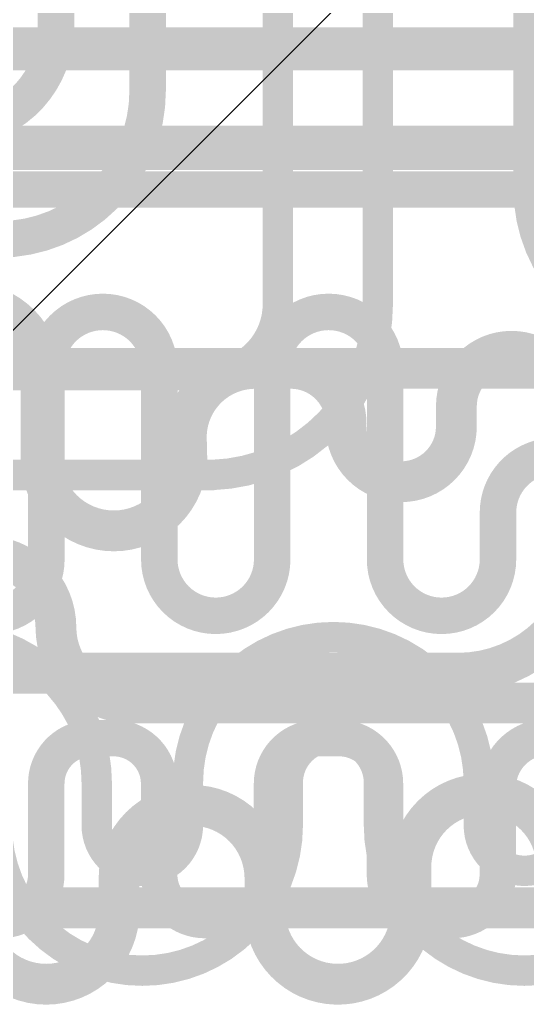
# Model space of a CAD drawing. Header units: inches. Extents: x -6 to 283, y -12 to 154.
# Drawn here: x 65.218 to 66.702, y 5.564 to 8.453 of the extents above; entities that cross this region are included whole.
import ezdxf

# ---------------------------------------------------------------- set-up
doc = ezdxf.new("R2010")
doc.units = ezdxf.units.IN
for name, color, linetype in [('Bottom Layer', 5, 'Continuous'), ('Signal L1', 76, 'Continuous'), ('Signal L2', 6, 'Continuous'), ('Top Layer', 1, 'Continuous')]:
    doc.layers.add(name, color=color, linetype=linetype)

msp = doc.modelspace()

# ---------------------------------------------------------------- linework, layer by layer
at = {"layer": 'Bottom Layer'}
for points in [[(64.4643, 7.9561, 0.1067, 0.1067, 0), (66.9433, 7.9561, 0.1067, 0.1067, 0)], [(65.2957, 7.4331, 0.1067, 0.1067, -1), (65.6259, 7.4331, 0.1067, 0.1067, 0)], [(65.9561, 7.4331, 0.1067, 0.1067, -1), (66.2863, 7.4331, 0.1067, 0.1067, 0)], [(65.2957, 6.8742, 0.1067, 0.1067, 0), (65.2957, 7.4331, 0.1067, 0.1067, 0)], [(65.6259, 6.8742, 0.1067, 0.1067, 0), (65.6259, 7.4331, 0.1067, 0.1067, 0)], [(65.9561, 6.8742, 0.1067, 0.1067, 0), (65.9561, 7.4331, 0.1067, 0.1067, 0)], [(66.2863, 6.8742, 0.1067, 0.1067, 0), (66.2863, 7.4331, 0.1067, 0.1067, 0)], [(66.6165, 7.0111, 0.1067, 0.1067, -0.414214), (66.7816, 7.1762, 0.1067, 0.1067, 0)], [(66.6165, 6.8742, 0.1067, 0.1067, 0), (66.6165, 7.0111, 0.1067, 0.1067, 0)], [(65.2957, 6.8742, 0.1067, 0.1067, -1), (64.9655, 6.8742, 0.1067, 0.1067, 0)], [(65.9561, 6.8742, 0.1067, 0.1067, -1), (65.6259, 6.8742, 0.1067, 0.1067, 0)], [(66.6165, 6.8742, 0.1067, 0.1067, -1), (66.2863, 6.8742, 0.1067, 0.1067, 0)], [(65.2953, 6.2183, 0.1067, 0.1067, -0.414214), (65.4283, 6.3513, 0.1067, 0.1067, 0)], [(65.4283, 6.3513, 0.1067, 0.1067, 0), (65.4924, 6.3513, 0.1067, 0.1067, 0)], [(65.4924, 6.3513, 0.1067, 0.1067, -0.414214), (65.6255, 6.2183, 0.1067, 0.1067, 0)], [(65.9557, 6.2183, 0.1067, 0.1067, -0.414214), (66.0887, 6.3513, 0.1067, 0.1067, 0)], [(66.0887, 6.3513, 0.1067, 0.1067, 0), (66.1528, 6.3513, 0.1067, 0.1067, 0)], [(66.1528, 6.3513, 0.1067, 0.1067, -0.414214), (66.2859, 6.2183, 0.1067, 0.1067, 0)], [(66.6161, 6.208, 0.1067, 0.1067, -0.414214), (66.7625, 6.3545, 0.1067, 0.1067, 0)], [(65.2953, 5.9523, 0.1067, 0.1067, 0), (65.2953, 6.2183, 0.1067, 0.1067, 0)], [(65.6255, 5.9523, 0.1067, 0.1067, 0), (65.6255, 6.2183, 0.1067, 0.1067, 0)], [(65.9557, 5.9523, 0.1067, 0.1067, 0), (65.9557, 6.2183, 0.1067, 0.1067, 0)], [(66.2859, 5.9523, 0.1067, 0.1067, 0), (66.2859, 6.2183, 0.1067, 0.1067, 0)], [(66.6161, 5.9523, 0.1067, 0.1067, 0), (66.6161, 6.208, 0.1067, 0.1067, 0)], [(65.2953, 5.9523, 0.1067, 0.1067, -0.414214), (65.1622, 5.8192, 0.1067, 0.1067, 0)], [(65.7585, 5.8192, 0.1067, 0.1067, -0.414214), (65.6255, 5.9523, 0.1067, 0.1067, 0)], [(65.9557, 5.9523, 0.1067, 0.1067, -0.414214), (65.8226, 5.8192, 0.1067, 0.1067, 0)], [(66.4189, 5.8192, 0.1067, 0.1067, -0.414214), (66.2859, 5.9523, 0.1067, 0.1067, 0)], [(66.6161, 5.9523, 0.1067, 0.1067, -0.414214), (66.483, 5.8192, 0.1067, 0.1067, 0)], [(65.7585, 5.8192, 0.1067, 0.1067, 0), (65.8226, 5.8192, 0.1067, 0.1067, 0)], [(66.4189, 5.8192, 0.1067, 0.1067, 0), (66.483, 5.8192, 0.1067, 0.1067, 0)]]:
    msp.add_lwpolyline(points, format="xyseb", dxfattribs=at)
for points in [[(65.269, 7.4331, 0.0533, 0.0533, 1), (65.3224, 7.4331, 0.0533, 0.0533, 1)], [(65.269, 7.4331, 0.0533, 0.0533, 1), (65.3224, 7.4331, 0.0533, 0.0533, 1)], [(65.5992, 7.4331, 0.0533, 0.0533, 1), (65.6526, 7.4331, 0.0533, 0.0533, 1)], [(65.5992, 7.4331, 0.0533, 0.0533, 1), (65.6526, 7.4331, 0.0533, 0.0533, 1)], [(65.9294, 7.4331, 0.0533, 0.0533, 1), (65.9828, 7.4331, 0.0533, 0.0533, 1)], [(65.9294, 7.4331, 0.0533, 0.0533, 1), (65.9828, 7.4331, 0.0533, 0.0533, 1)], [(66.2596, 7.4331, 0.0533, 0.0533, 1), (66.313, 7.4331, 0.0533, 0.0533, 1)], [(66.2596, 7.4331, 0.0533, 0.0533, 1), (66.313, 7.4331, 0.0533, 0.0533, 1)], [(66.5898, 7.0111, 0.0533, 0.0533, 1), (66.6432, 7.0111, 0.0533, 0.0533, 1)], [(66.5898, 7.0111, 0.0533, 0.0533, 1), (66.6432, 7.0111, 0.0533, 0.0533, 1)], [(65.269, 6.8742, 0.0533, 0.0533, 1), (65.3224, 6.8742, 0.0533, 0.0533, 1)], [(65.269, 6.8742, 0.0533, 0.0533, 1), (65.3224, 6.8742, 0.0533, 0.0533, 1)], [(65.5992, 6.8742, 0.0533, 0.0533, 1), (65.6526, 6.8742, 0.0533, 0.0533, 1)], [(65.5992, 6.8742, 0.0533, 0.0533, 1), (65.6526, 6.8742, 0.0533, 0.0533, 1)], [(65.9294, 6.8742, 0.0533, 0.0533, 1), (65.9828, 6.8742, 0.0533, 0.0533, 1)], [(65.9294, 6.8742, 0.0533, 0.0533, 1), (65.9828, 6.8742, 0.0533, 0.0533, 1)], [(66.2596, 6.8742, 0.0533, 0.0533, 1), (66.313, 6.8742, 0.0533, 0.0533, 1)], [(66.2596, 6.8742, 0.0533, 0.0533, 1), (66.313, 6.8742, 0.0533, 0.0533, 1)], [(66.5898, 6.8742, 0.0533, 0.0533, 1), (66.6432, 6.8742, 0.0533, 0.0533, 1)], [(66.5898, 6.8742, 0.0533, 0.0533, 1), (66.6432, 6.8742, 0.0533, 0.0533, 1)], [(65.4016, 6.3513, 0.0533, 0.0533, 1), (65.4549, 6.3513, 0.0533, 0.0533, 1)], [(65.4016, 6.3513, 0.0533, 0.0533, 1), (65.4549, 6.3513, 0.0533, 0.0533, 1)], [(65.4658, 6.3513, 0.0533, 0.0533, 1), (65.5191, 6.3513, 0.0533, 0.0533, 1)], [(65.4658, 6.3513, 0.0533, 0.0533, 1), (65.5191, 6.3513, 0.0533, 0.0533, 1)], [(66.062, 6.3513, 0.0533, 0.0533, 1), (66.1153, 6.3513, 0.0533, 0.0533, 1)], [(66.062, 6.3513, 0.0533, 0.0533, 1), (66.1153, 6.3513, 0.0533, 0.0533, 1)], [(66.1262, 6.3513, 0.0533, 0.0533, 1), (66.1795, 6.3513, 0.0533, 0.0533, 1)], [(66.1262, 6.3513, 0.0533, 0.0533, 1), (66.1795, 6.3513, 0.0533, 0.0533, 1)], [(65.2686, 6.2183, 0.0533, 0.0533, 1), (65.3219, 6.2183, 0.0533, 0.0533, 1)], [(65.2686, 6.2183, 0.0533, 0.0533, 1), (65.3219, 6.2183, 0.0533, 0.0533, 1)], [(65.5988, 6.2183, 0.0533, 0.0533, 1), (65.6521, 6.2183, 0.0533, 0.0533, 1)], [(65.5988, 6.2183, 0.0533, 0.0533, 1), (65.6521, 6.2183, 0.0533, 0.0533, 1)], [(65.929, 6.2183, 0.0533, 0.0533, 1), (65.9823, 6.2183, 0.0533, 0.0533, 1)], [(65.929, 6.2183, 0.0533, 0.0533, 1), (65.9823, 6.2183, 0.0533, 0.0533, 1)], [(66.2592, 6.2183, 0.0533, 0.0533, 1), (66.3125, 6.2183, 0.0533, 0.0533, 1)], [(66.2592, 6.2183, 0.0533, 0.0533, 1), (66.3125, 6.2183, 0.0533, 0.0533, 1)], [(66.5894, 6.208, 0.0533, 0.0533, 1), (66.6427, 6.208, 0.0533, 0.0533, 1)], [(66.5894, 6.208, 0.0533, 0.0533, 1), (66.6427, 6.208, 0.0533, 0.0533, 1)], [(65.2686, 5.9523, 0.0533, 0.0533, 1), (65.3219, 5.9523, 0.0533, 0.0533, 1)], [(65.2686, 5.9523, 0.0533, 0.0533, 1), (65.3219, 5.9523, 0.0533, 0.0533, 1)], [(65.5988, 5.9523, 0.0533, 0.0533, 1), (65.6521, 5.9523, 0.0533, 0.0533, 1)], [(65.5988, 5.9523, 0.0533, 0.0533, 1), (65.6521, 5.9523, 0.0533, 0.0533, 1)], [(65.929, 5.9523, 0.0533, 0.0533, 1), (65.9823, 5.9523, 0.0533, 0.0533, 1)], [(65.929, 5.9523, 0.0533, 0.0533, 1), (65.9823, 5.9523, 0.0533, 0.0533, 1)], [(66.2592, 5.9523, 0.0533, 0.0533, 1), (66.3125, 5.9523, 0.0533, 0.0533, 1)], [(66.2592, 5.9523, 0.0533, 0.0533, 1), (66.3125, 5.9523, 0.0533, 0.0533, 1)], [(66.5894, 5.9523, 0.0533, 0.0533, 1), (66.6427, 5.9523, 0.0533, 0.0533, 1)], [(66.5894, 5.9523, 0.0533, 0.0533, 1), (66.6427, 5.9523, 0.0533, 0.0533, 1)], [(65.7318, 5.8192, 0.0533, 0.0533, 1), (65.7851, 5.8192, 0.0533, 0.0533, 1)], [(65.7318, 5.8192, 0.0533, 0.0533, 1), (65.7851, 5.8192, 0.0533, 0.0533, 1)], [(65.796, 5.8192, 0.0533, 0.0533, 1), (65.8493, 5.8192, 0.0533, 0.0533, 1)], [(65.796, 5.8192, 0.0533, 0.0533, 1), (65.8493, 5.8192, 0.0533, 0.0533, 1)], [(66.3922, 5.8192, 0.0533, 0.0533, 1), (66.4455, 5.8192, 0.0533, 0.0533, 1)], [(66.3922, 5.8192, 0.0533, 0.0533, 1), (66.4455, 5.8192, 0.0533, 0.0533, 1)], [(66.4564, 5.8192, 0.0533, 0.0533, 1), (66.5097, 5.8192, 0.0533, 0.0533, 1)], [(66.4564, 5.8192, 0.0533, 0.0533, 1), (66.5097, 5.8192, 0.0533, 0.0533, 1)]]:
    msp.add_lwpolyline(points, format="xyseb", close=True, dxfattribs=at)
at = {"layer": 'Signal L1'}
for points in [[(64.0148, 8.3714, 0.1194, 0.1194, 0), (73.6846, 8.3714, 0.1194, 0.1194, 0)], [(63.0155, 8.0833, 0.1194, 0.1194, 0), (69.0091, 8.0833, 0.1194, 0.1194, 0)], [(64.853, 7.4114, 0.1194, 0.1194, -1), (65.2797, 7.4114, 0.1194, 0.1194, 0)], [(65.705, 7.224, 0.1194, 0.1194, -0.425098), (65.9065, 7.4331, 0.1194, 0.1194, 0)], [(65.9065, 7.4331, 0.1194, 0.1194, 0), (69.1518, 7.4331, 0.1194, 0.1194, 0)], [(65.2797, 7.1709, 0.1194, 0.1194, 0), (65.2797, 7.4114, 0.1194, 0.1194, 0)], [(65.705, 7.224, 0.1194, 0.1194, 0), (65.7052, 7.2199, 0.1194, 0.1194, 0)], [(65.7052, 7.2199, 0.1194, 0.1194, 0), (65.7064, 7.1709, 0.1194, 0.1194, 0)], [(65.7064, 7.1709, 0.1194, 0.1194, -1), (65.2797, 7.1709, 0.1194, 0.1194, 0)], [(66.7687, 6.6526, 0.1194, 0.1194, -0.198764), (66.4994, 6.5412, 0.1194, 0.1194, 0)], [(62.436, 6.5412, 0.1194, 0.1194, 0), (66.4994, 6.5412, 0.1194, 0.1194, 0)], [(66.3617, 5.9742, 0.1194, 0.1194, -1), (66.7885, 5.9742, 0.1194, 0.1194, 0)], [(65.5083, 5.9413, 0.1194, 0.1194, -1), (65.935, 5.9413, 0.1194, 0.1194, 0)], [(66.3614, 5.9739, 0.1194, 0.1194, 0), (66.3617, 5.9742, 0.1194, 0.1194, 0)], [(66.3614, 5.8323, 0.1194, 0.1194, 0), (66.3614, 5.9739, 0.1194, 0.1194, 0)], [(65.5083, 5.8447, 0.1194, 0.1194, 0), (65.5083, 5.9413, 0.1194, 0.1194, 0)], [(65.935, 5.8447, 0.1194, 0.1194, 0), (65.935, 5.9413, 0.1194, 0.1194, 0)], [(65.5083, 5.8447, 0.1194, 0.1194, -1), (65.0816, 5.8447, 0.1194, 0.1194, 0)], [(66.3614, 5.8323, 0.1194, 0.1194, -0.971338), (65.935, 5.8447, 0.1194, 0.1194, 0)], [(66.3614, 5.8323, 0.1194, 0.1194, 0), (66.3614, 5.8323, 0.1194, 0.1194, 0)]]:
    msp.add_lwpolyline(points, format="xyseb", dxfattribs=at)
for points in [[(65.8767, 7.4331, 0.0597, 0.0597, 1), (65.9364, 7.4331, 0.0597, 0.0597, 1)], [(65.8767, 7.4331, 0.0597, 0.0597, 1), (65.9364, 7.4331, 0.0597, 0.0597, 1)], [(65.2498, 7.4114, 0.0597, 0.0597, 1), (65.3095, 7.4114, 0.0597, 0.0597, 1)], [(65.2498, 7.4114, 0.0597, 0.0597, 1), (65.3095, 7.4114, 0.0597, 0.0597, 1)], [(65.6752, 7.224, 0.0597, 0.0597, 1), (65.7349, 7.224, 0.0597, 0.0597, 1)], [(65.6752, 7.224, 0.0597, 0.0597, 1), (65.7349, 7.224, 0.0597, 0.0597, 1)], [(65.6753, 7.2199, 0.0597, 0.0597, 1), (65.735, 7.2199, 0.0597, 0.0597, 1)], [(65.6753, 7.2199, 0.0597, 0.0597, 1), (65.735, 7.2199, 0.0597, 0.0597, 1)], [(65.2498, 7.1709, 0.0597, 0.0597, 1), (65.3095, 7.1709, 0.0597, 0.0597, 1)], [(65.2498, 7.1709, 0.0597, 0.0597, 1), (65.3095, 7.1709, 0.0597, 0.0597, 1)], [(65.6766, 7.1709, 0.0597, 0.0597, 1), (65.7363, 7.1709, 0.0597, 0.0597, 1)], [(65.6766, 7.1709, 0.0597, 0.0597, 1), (65.7363, 7.1709, 0.0597, 0.0597, 1)], [(66.4696, 6.5412, 0.0597, 0.0597, 1), (66.5292, 6.5412, 0.0597, 0.0597, 1)], [(66.4696, 6.5412, 0.0597, 0.0597, 1), (66.5292, 6.5412, 0.0597, 0.0597, 1)], [(66.3315, 5.9739, 0.0597, 0.0597, 1), (66.3912, 5.9739, 0.0597, 0.0597, 1)], [(66.3315, 5.9739, 0.0597, 0.0597, 1), (66.3912, 5.9739, 0.0597, 0.0597, 1)], [(66.3319, 5.9742, 0.0597, 0.0597, 1), (66.3916, 5.9742, 0.0597, 0.0597, 1)], [(66.3319, 5.9742, 0.0597, 0.0597, 1), (66.3916, 5.9742, 0.0597, 0.0597, 1)], [(65.4785, 5.9413, 0.0597, 0.0597, 1), (65.5381, 5.9413, 0.0597, 0.0597, 1)], [(65.4785, 5.9413, 0.0597, 0.0597, 1), (65.5381, 5.9413, 0.0597, 0.0597, 1)], [(65.9052, 5.9413, 0.0597, 0.0597, 1), (65.9649, 5.9413, 0.0597, 0.0597, 1)], [(65.9052, 5.9413, 0.0597, 0.0597, 1), (65.9649, 5.9413, 0.0597, 0.0597, 1)], [(65.4785, 5.8447, 0.0597, 0.0597, 1), (65.5381, 5.8447, 0.0597, 0.0597, 1)], [(65.4785, 5.8447, 0.0597, 0.0597, 1), (65.5381, 5.8447, 0.0597, 0.0597, 1)], [(65.9052, 5.8447, 0.0597, 0.0597, 1), (65.9649, 5.8447, 0.0597, 0.0597, 1)], [(65.9052, 5.8447, 0.0597, 0.0597, 1), (65.9649, 5.8447, 0.0597, 0.0597, 1)], [(66.3315, 5.8323, 0.0597, 0.0597, 1), (66.3912, 5.8323, 0.0597, 0.0597, 1)], [(66.3315, 5.8323, 0.0597, 0.0597, 1), (66.3912, 5.8323, 0.0597, 0.0597, 1)], [(66.3315, 5.8323, 0.0597, 0.0597, 1), (66.3912, 5.8323, 0.0597, 0.0597, 1)], [(66.3315, 5.8323, 0.0597, 0.0597, 1), (66.3912, 5.8323, 0.0597, 0.0597, 1)]]:
    msp.add_lwpolyline(points, format="xyseb", close=True, dxfattribs=at)
at = {"layer": 'Signal L2'}
for points in [[(64.4797, 8.3649, 0.1194, 0.1194, 0), (78.6093, 8.3649, 0.1194, 0.1194, 0)], [(63.0717, 8.0734, 0.1194, 0.1194, 0), (77.8839, 8.0734, 0.1194, 0.1194, 0)], [(66.4948, 7.3217, 0.1194, 0.1194, -1), (66.8174, 7.3217, 0.1194, 0.1194, 0)], [(63.1718, 7.4331, 0.1194, 0.1194, 0), (65.6287, 7.4331, 0.1194, 0.1194, 0)], [(65.6287, 7.4331, 0.1194, 0.1194, 0), (66.0109, 7.4331, 0.1194, 0.1194, 0)], [(66.0109, 7.4331, 0.1194, 0.1194, -0.414214), (66.1722, 7.2718, 0.1194, 0.1194, 0)], [(66.4948, 7.2627, 0.1194, 0.1194, 0), (66.4948, 7.3217, 0.1194, 0.1194, 0)], [(66.1722, 7.2627, 0.1194, 0.1194, 0), (66.1722, 7.2718, 0.1194, 0.1194, 0)], [(66.4948, 7.2627, 0.1194, 0.1194, -1), (66.1722, 7.2627, 0.1194, 0.1194, 0)], [(64.9046, 6.6754, 0.1194, 0.1194, -0.997342), (65.3236, 6.675, 0.1194, 0.1194, 0)], [(65.3236, 6.675, 0.1194, 0.1194, 0), (65.3236, 6.6745, 0.1194, 0.1194, 0)], [(65.5446, 6.4543, 0.1194, 0.1194, -0.413029), (65.3236, 6.6745, 0.1194, 0.1194, 0)], [(65.5446, 6.4543, 0.1194, 0.1194, 0), (67.7514, 6.4543, 0.1194, 0.1194, 0)], [(61.2339, 5.8549, 0.1194, 0.1194, 0), (67.7881, 5.8549, 0.1194, 0.1194, 0)]]:
    msp.add_lwpolyline(points, format="xyseb", dxfattribs=at)
for points in [[(65.5988, 7.4331, 0.0597, 0.0597, 1), (65.6585, 7.4331, 0.0597, 0.0597, 1)], [(65.5988, 7.4331, 0.0597, 0.0597, 1), (65.6585, 7.4331, 0.0597, 0.0597, 1)], [(65.9811, 7.4331, 0.0597, 0.0597, 1), (66.0408, 7.4331, 0.0597, 0.0597, 1)], [(65.9811, 7.4331, 0.0597, 0.0597, 1), (66.0408, 7.4331, 0.0597, 0.0597, 1)], [(66.465, 7.3217, 0.0597, 0.0597, 1), (66.5247, 7.3217, 0.0597, 0.0597, 1)], [(66.465, 7.3217, 0.0597, 0.0597, 1), (66.5247, 7.3217, 0.0597, 0.0597, 1)], [(66.1424, 7.2718, 0.0597, 0.0597, 1), (66.2021, 7.2718, 0.0597, 0.0597, 1)], [(66.1424, 7.2718, 0.0597, 0.0597, 1), (66.2021, 7.2718, 0.0597, 0.0597, 1)], [(66.1424, 7.2627, 0.0597, 0.0597, 1), (66.2021, 7.2627, 0.0597, 0.0597, 1)], [(66.1424, 7.2627, 0.0597, 0.0597, 1), (66.2021, 7.2627, 0.0597, 0.0597, 1)], [(66.465, 7.2627, 0.0597, 0.0597, 1), (66.5247, 7.2627, 0.0597, 0.0597, 1)], [(66.465, 7.2627, 0.0597, 0.0597, 1), (66.5247, 7.2627, 0.0597, 0.0597, 1)], [(65.2937, 6.675, 0.0597, 0.0597, 1), (65.3534, 6.675, 0.0597, 0.0597, 1)], [(65.2937, 6.675, 0.0597, 0.0597, 1), (65.3534, 6.675, 0.0597, 0.0597, 1)], [(65.2937, 6.6745, 0.0597, 0.0597, 1), (65.3534, 6.6745, 0.0597, 0.0597, 1)], [(65.2937, 6.6745, 0.0597, 0.0597, 1), (65.3534, 6.6745, 0.0597, 0.0597, 1)], [(65.5148, 6.4543, 0.0597, 0.0597, 1), (65.5745, 6.4543, 0.0597, 0.0597, 1)], [(65.5148, 6.4543, 0.0597, 0.0597, 1), (65.5745, 6.4543, 0.0597, 0.0597, 1)]]:
    msp.add_lwpolyline(points, format="xyseb", close=True, dxfattribs=at)
at = {"layer": 'Top Layer'}
msp.add_line((66.3923, 8.7386), (54.1882, -3.4655), dxfattribs=at)
for points in [[(65.3236, 8.4311, 0.1067, 0.1067, 0), (65.3236, 9.4411, 0.1067, 0.1067, 0)], [(65.5918, 8.2448, 0.1067, 0.1067, 0), (65.5918, 9.2325, 0.1067, 0.1067, 0)], [(65.9728, 7.6207, 0.0889, 0.0889, 0), (65.9728, 8.8474, 0.0889, 0.0889, 0)], [(66.2649, 7.6207, 0.0889, 0.0889, 0), (66.2649, 8.8474, 0.0889, 0.0889, 0)], [(66.7061, 7.9592, 0.0889, 0.0889, 0), (66.7061, 8.852, 0.0889, 0.0889, 0)], [(65.3236, 8.4311, 0.1067, 0.1067, -0.414214), (65.027, 8.1345, 0.1067, 0.1067, 0)], [(65.5918, 8.2448, 0.1067, 0.1067, -0.198912), (65.4648, 7.9382, 0.1067, 0.1067, 0)], [(67.5951, 7.9592, 0.0889, 0.0889, -1), (66.7061, 7.9592, 0.0889, 0.0889, 0)], [(65.4648, 7.9382, 0.1067, 0.1067, -0.198912), (65.1558, 7.8102, 0.1067, 0.1067, 0)], [(65.9728, 7.6207, 0.0889, 0.0889, -0.414214), (65.7652, 7.4131, 0.0889, 0.0889, 0)], [(66.2649, 7.6207, 0.0889, 0.0889, -0.404199), (65.7823, 7.1213, 0.0889, 0.0889, 0)], [(64.0339, 7.4131, 0.0889, 0.0889, 0), (65.7652, 7.4131, 0.0889, 0.0889, 0)], [(63.8891, 7.121, 0.0889, 0.0889, 0), (65.7823, 7.121, 0.0889, 0.0889, 0)], [(65.0175, 6.6469, 0.0889, 0.0889, -0.414214), (65.4429, 6.2214, 0.0889, 0.0889, 0)], [(65.7096, 6.2214, 0.0889, 0.0889, -1), (66.5605, 6.2214, 0.0889, 0.0889, 0)], [(66.0017, 6.2214, 0.0889, 0.0889, -1), (66.2684, 6.2214, 0.0889, 0.0889, 0)], [(65.4429, 6.0965, 0.0889, 0.0889, 0), (65.4429, 6.2214, 0.0889, 0.0889, 0)], [(65.7096, 6.0965, 0.0889, 0.0889, 0), (65.7096, 6.2214, 0.0889, 0.0889, 0)], [(66.0017, 6.0965, 0.0889, 0.0889, 0), (66.0017, 6.2214, 0.0889, 0.0889, 0)], [(66.2684, 6.0965, 0.0889, 0.0889, 0), (66.2684, 6.2214, 0.0889, 0.0889, 0)], [(66.5605, 6.0965, 0.0889, 0.0889, 0), (66.5605, 6.2214, 0.0889, 0.0889, 0)], [(66.0017, 6.0965, 0.0889, 0.0889, -1), (65.1508, 6.0965, 0.0889, 0.0889, 0)], [(65.7096, 6.0965, 0.0889, 0.0889, -1), (65.4429, 6.0965, 0.0889, 0.0889, 0)], [(67.1193, 6.0965, 0.0889, 0.0889, -1), (66.2684, 6.0965, 0.0889, 0.0889, 0)], [(66.8272, 6.0965, 0.0889, 0.0889, -1), (66.5605, 6.0965, 0.0889, 0.0889, 0)]]:
    msp.add_lwpolyline(points, format="xyseb", dxfattribs=at)
for points in [[(65.297, 8.4311, 0.0533, 0.0533, 1), (65.3503, 8.4311, 0.0533, 0.0533, 1)], [(65.297, 8.4311, 0.0533, 0.0533, 1), (65.3503, 8.4311, 0.0533, 0.0533, 1)], [(65.5652, 8.2448, 0.0533, 0.0533, 1), (65.6185, 8.2448, 0.0533, 0.0533, 1)], [(65.5652, 8.2448, 0.0533, 0.0533, 1), (65.6185, 8.2448, 0.0533, 0.0533, 1)], [(66.6838, 7.9592, 0.0445, 0.0445, 1), (66.7283, 7.9592, 0.0445, 0.0445, 1)], [(66.6838, 7.9592, 0.0445, 0.0445, 1), (66.7283, 7.9592, 0.0445, 0.0445, 1)], [(65.4382, 7.9382, 0.0533, 0.0533, 1), (65.4915, 7.9382, 0.0533, 0.0533, 1)], [(65.4382, 7.9382, 0.0533, 0.0533, 1), (65.4915, 7.9382, 0.0533, 0.0533, 1)], [(65.9506, 7.6207, 0.0445, 0.0445, 1), (65.9951, 7.6207, 0.0445, 0.0445, 1)], [(65.9506, 7.6207, 0.0445, 0.0445, 1), (65.9951, 7.6207, 0.0445, 0.0445, 1)], [(66.2427, 7.6207, 0.0445, 0.0445, 1), (66.2872, 7.6207, 0.0445, 0.0445, 1)], [(66.2427, 7.6207, 0.0445, 0.0445, 1), (66.2872, 7.6207, 0.0445, 0.0445, 1)], [(65.743, 7.4131, 0.0445, 0.0445, 1), (65.7874, 7.4131, 0.0445, 0.0445, 1)], [(65.743, 7.4131, 0.0445, 0.0445, 1), (65.7874, 7.4131, 0.0445, 0.0445, 1)], [(65.7601, 7.1213, 0.0445, 0.0445, 1), (65.8046, 7.1213, 0.0445, 0.0445, 1)], [(65.7601, 7.121, 0.0445, 0.0445, 1), (65.8046, 7.121, 0.0445, 0.0445, 1)], [(65.4207, 6.2214, 0.0445, 0.0445, 1), (65.4652, 6.2214, 0.0445, 0.0445, 1)], [(65.4207, 6.2214, 0.0445, 0.0445, 1), (65.4652, 6.2214, 0.0445, 0.0445, 1)], [(65.6874, 6.2214, 0.0445, 0.0445, 1), (65.7319, 6.2214, 0.0445, 0.0445, 1)], [(65.6874, 6.2214, 0.0445, 0.0445, 1), (65.7319, 6.2214, 0.0445, 0.0445, 1)], [(65.9795, 6.2214, 0.0445, 0.0445, 1), (66.024, 6.2214, 0.0445, 0.0445, 1)], [(65.9795, 6.2214, 0.0445, 0.0445, 1), (66.024, 6.2214, 0.0445, 0.0445, 1)], [(66.2462, 6.2214, 0.0445, 0.0445, 1), (66.2907, 6.2214, 0.0445, 0.0445, 1)], [(66.2462, 6.2214, 0.0445, 0.0445, 1), (66.2907, 6.2214, 0.0445, 0.0445, 1)], [(66.5383, 6.2214, 0.0445, 0.0445, 1), (66.5828, 6.2214, 0.0445, 0.0445, 1)], [(66.5383, 6.2214, 0.0445, 0.0445, 1), (66.5828, 6.2214, 0.0445, 0.0445, 1)], [(65.4207, 6.0965, 0.0445, 0.0445, 1), (65.4652, 6.0965, 0.0445, 0.0445, 1)], [(65.4207, 6.0965, 0.0445, 0.0445, 1), (65.4652, 6.0965, 0.0445, 0.0445, 1)], [(65.6874, 6.0965, 0.0445, 0.0445, 1), (65.7319, 6.0965, 0.0445, 0.0445, 1)], [(65.6874, 6.0965, 0.0445, 0.0445, 1), (65.7319, 6.0965, 0.0445, 0.0445, 1)], [(65.9795, 6.0965, 0.0445, 0.0445, 1), (66.024, 6.0965, 0.0445, 0.0445, 1)], [(65.9795, 6.0965, 0.0445, 0.0445, 1), (66.024, 6.0965, 0.0445, 0.0445, 1)], [(66.2462, 6.0965, 0.0445, 0.0445, 1), (66.2907, 6.0965, 0.0445, 0.0445, 1)], [(66.2462, 6.0965, 0.0445, 0.0445, 1), (66.2907, 6.0965, 0.0445, 0.0445, 1)], [(66.5383, 6.0965, 0.0445, 0.0445, 1), (66.5828, 6.0965, 0.0445, 0.0445, 1)], [(66.5383, 6.0965, 0.0445, 0.0445, 1), (66.5828, 6.0965, 0.0445, 0.0445, 1)]]:
    msp.add_lwpolyline(points, format="xyseb", close=True, dxfattribs=at)

doc.saveas('drawing.dxf')
